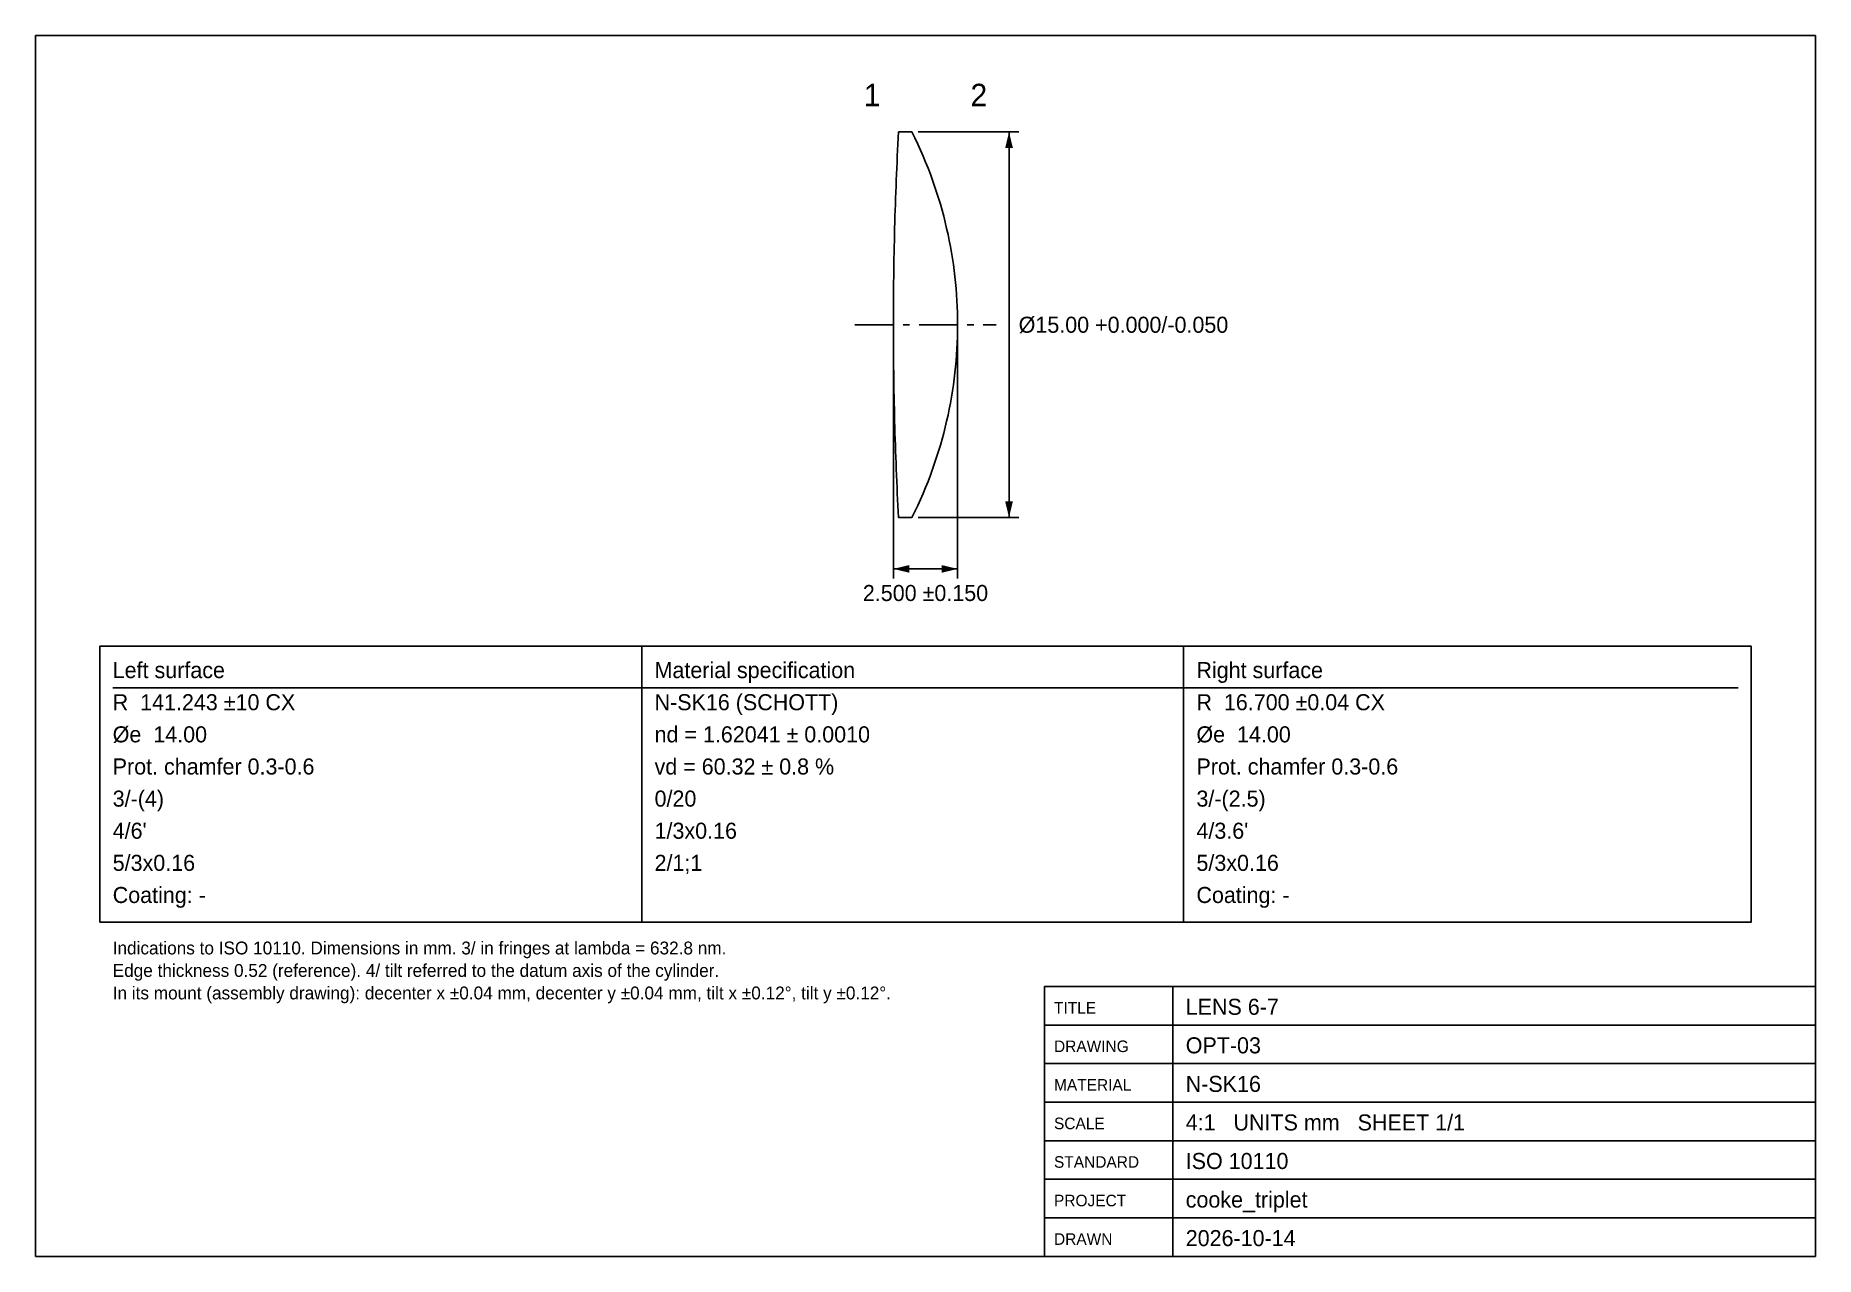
# Model space of a CAD drawing. Header units: millimetres. Extents: x 10 to 287, y 10 to 200.
import ezdxf
from ezdxf.enums import TextEntityAlignment as Align

# ---------------------------------------------------------------- set-up
doc = ezdxf.new("R2010")
doc.units = ezdxf.units.MM
doc.linetypes.add('CENTER', pattern=[10, 6, -1.5, 1, -1.5])
for name, color, linetype in [('CENTER', 1, 'CENTER'), ('DIMENSIONS', 3, 'CONTINUOUS'), ('FRAME', 7, 'CONTINUOUS'), ('OUTLINE', 7, 'CONTINUOUS'), ('TABLES', 8, 'CONTINUOUS'), ('TEXT', 7, 'CONTINUOUS')]:
    doc.layers.add(name, color=color, linetype=linetype)

msp = doc.modelspace()

# ---------------------------------------------------------------- linework, layer by layer
at = {"layer": 'CENTER'}
msp.add_line((137.5, 155), (159.5, 155), dxfattribs=at)
at = {"layer": 'DIMENSIONS'}
for p, q in [((147.384536, 185), (163, 185)), ((161.5, 125), (161.5, 185)), ((143.5, 154), (143.5, 115.5)), ((153.5, 154), (153.5, 115.5)), ((147.384536, 125), (163, 125)), ((143.5, 117), (153.5, 117))]:
    msp.add_line(p, q, dxfattribs=at)
for points in [[(161.5, 185), (160.9, 182.5), (162.1, 182.5)], [(161.5, 125), (162.1, 127.5), (160.9, 127.5)], [(143.5, 117), (146, 116.4), (146, 117.6)], [(153.5, 117), (151, 117.6), (151, 116.4)]]:
    msp.add_solid(points, dxfattribs=at)
at = {"layer": 'FRAME'}
msp.add_lwpolyline([(10, 10), (287, 10), (287, 200), (10, 200)], close=True, dxfattribs=at)
at = {"layer": 'OUTLINE'}
msp.add_lwpolyline([(144.297062, 185), (144.247992, 184.0625), (144.200483, 183.125), (144.154536, 182.1875), (144.11015, 181.25), (144.067324, 180.3125), (144.026059, 179.375), (143.986354, 178.4375), (143.948209, 177.5), (143.911623, 176.5625), (143.876596, 175.625), (143.843128, 174.6875), (143.811219, 173.75), (143.780867, 172.8125), (143.752074, 171.875), (143.724838, 170.9375), (143.69916, 170), (143.675039, 169.0625), (143.652476, 168.125), (143.631469, 167.1875), (143.612019, 166.25), (143.594126, 165.3125), (143.577789, 164.375), (143.563008, 163.4375), (143.549783, 162.5), (143.538115, 161.5625), (143.528003, 160.625), (143.519446, 159.6875), (143.512445, 158.75), (143.507001, 157.8125), (143.503111, 156.875), (143.500778, 155.9375), (143.5, 155), (143.500778, 154.0625), (143.503111, 153.125), (143.507001, 152.1875), (143.512445, 151.25), (143.519446, 150.3125), (143.528003, 149.375), (143.538115, 148.4375), (143.549783, 147.5), (143.563008, 146.5625), (143.577789, 145.625), (143.594126, 144.6875), (143.612019, 143.75), (143.631469, 142.8125), (143.652476, 141.875), (143.675039, 140.9375), (143.69916, 140), (143.724838, 139.0625), (143.752074, 138.125), (143.780867, 137.1875), (143.811219, 136.25), (143.843128, 135.3125), (143.876596, 134.375), (143.911623, 133.4375), (143.948209, 132.5), (143.986354, 131.5625), (144.026059, 130.625), (144.067324, 129.6875), (144.11015, 128.75), (144.154536, 127.8125), (144.200483, 126.875), (144.247992, 125.9375), (144.297062, 125), (146.384536, 125), (146.84661, 125.9375), (147.290657, 126.875), (147.717071, 127.8125), (148.126219, 128.75), (148.518444, 129.6875), (148.894066, 130.625), (149.253384, 131.5625), (149.596678, 132.5), (149.924208, 133.4375), (150.236219, 134.375), (150.532938, 135.3125), (150.814577, 136.25), (151.081334, 137.1875), (151.333393, 138.125), (151.570927, 139.0625), (151.794093, 140), (152.003039, 140.9375), (152.197901, 141.875), (152.378805, 142.8125), (152.545866, 143.75), (152.699188, 144.6875), (152.838867, 145.625), (152.96499, 146.5625), (153.077633, 147.5), (153.176866, 148.4375), (153.262749, 149.375), (153.335332, 150.3125), (153.394659, 151.25), (153.440766, 152.1875), (153.47368, 153.125), (153.493421, 154.0625), (153.5, 155), (153.493421, 155.9375), (153.47368, 156.875), (153.440766, 157.8125), (153.394659, 158.75), (153.335332, 159.6875), (153.262749, 160.625), (153.176866, 161.5625), (153.077633, 162.5), (152.96499, 163.4375), (152.838867, 164.375), (152.699188, 165.3125), (152.545866, 166.25), (152.378805, 167.1875), (152.197901, 168.125), (152.003039, 169.0625), (151.794093, 170), (151.570927, 170.9375), (151.333393, 171.875), (151.081334, 172.8125), (150.814577, 173.75), (150.532938, 174.6875), (150.236219, 175.625), (149.924208, 176.5625), (149.596678, 177.5), (149.253384, 178.4375), (148.894066, 179.375), (148.518444, 180.3125), (148.126219, 181.25), (147.717071, 182.1875), (147.290657, 183.125), (146.84661, 184.0625), (146.384536, 185)], close=True, dxfattribs=at)
at = {"layer": 'TABLES'}
for p, q in [((104.333333, 62), (104.333333, 105)), ((188.666667, 62), (188.666667, 105)), ((22, 98.5), (275, 98.5)), ((187, 10), (187, 52))]:
    msp.add_line(p, q, dxfattribs=at)
for points in [[(20, 62), (277, 62), (277, 105), (20, 105)], [(167, 46), (287, 46), (287, 52), (167, 52)], [(167, 40), (287, 40), (287, 46), (167, 46)], [(167, 34), (287, 34), (287, 40), (167, 40)], [(167, 28), (287, 28), (287, 34), (167, 34)], [(167, 22), (287, 22), (287, 28), (167, 28)], [(167, 16), (287, 16), (287, 22), (167, 22)], [(167, 10), (287, 10), (287, 16), (167, 16)]]:
    msp.add_lwpolyline(points, close=True, dxfattribs=at)

# ---------------------------------------------------------------- texts
at = {"layer": 'TEXT'}
msp.add_text('1', height=3.5, dxfattribs=at).set_placement((141.5, 189), align=Align.RIGHT)
for s, height, p in [('2', 3.5, (155.5, 189)), ('%%c15.00 +0.000/-0.050', 2.5, (163, 153.75)), ('Left surface', 2.5, (22, 100)), ('Material specification', 2.5, (106.333333, 100)), ('Right surface', 2.5, (190.666667, 100)), ('R  141.243 %%p10 CX', 2.5, (22, 95)), ('N-SK16 (SCHOTT)', 2.5, (106.333333, 95)), ('R  16.700 %%p0.04 CX', 2.5, (190.666667, 95)), ('%%ce  14.00', 2.5, (22, 90)), ('nd = 1.62041 %%p 0.0010', 2.5, (106.333333, 90)), ('%%ce  14.00', 2.5, (190.666667, 90)), ('Prot. chamfer 0.3-0.6', 2.5, (22, 85)), ('vd = 60.32 %%p 0.8 %', 2.5, (106.333333, 85)), ('Prot. chamfer 0.3-0.6', 2.5, (190.666667, 85)), ('3/-(4)', 2.5, (22, 80)), ('0/20', 2.5, (106.333333, 80)), ('3/-(2.5)', 2.5, (190.666667, 80)), ("4/6'", 2.5, (22, 75)), ('1/3x0.16', 2.5, (106.333333, 75)), ("4/3.6'", 2.5, (190.666667, 75)), ('5/3x0.16', 2.5, (22, 70)), ('2/1;1', 2.5, (106.333333, 70)), ('5/3x0.16', 2.5, (190.666667, 70)), ('Coating: -', 2.5, (22, 65)), ('Coating: -', 2.5, (190.666667, 65)), ('Indications to ISO 10110. Dimensions in mm. 3/ in fringes at lambda = 632.8 nm.', 2, (22, 57)), ('Edge thickness 0.52 (reference). 4/ tilt referred to the datum axis of the cylinder.', 2, (22, 53.5)), ('In its mount (assembly drawing): decenter x %%p0.04 mm, decenter y %%p0.04 mm, tilt x %%p0.12%%d, tilt y %%p0.12%%d.', 2, (22, 50)), ('LENS 6-7', 2.5, (189, 47.6)), ('TITLE', 1.8, (168.5, 47.8)), ('DRAWING', 1.8, (168.5, 41.8)), ('OPT-03', 2.5, (189, 41.6)), ('MATERIAL', 1.8, (168.5, 35.8)), ('N-SK16', 2.5, (189, 35.6)), ('SCALE', 1.8, (168.5, 29.8)), ('4:1   UNITS mm   SHEET 1/1', 2.5, (189, 29.6)), ('STANDARD', 1.8, (168.5, 23.8)), ('ISO 10110', 2.5, (189, 23.6)), ('PROJECT', 1.8, (168.5, 17.8)), ('cooke_triplet', 2.5, (189, 17.6)), ('2026-10-14', 2.5, (189, 11.6)), ('DRAWN', 1.8, (168.5, 11.8))]:
    msp.add_text(s, height=height, dxfattribs=at).set_placement(p)
msp.add_text('2.500 %%p0.150', height=2.5, dxfattribs=at).set_placement((148.5, 112), align=Align.CENTER)

doc.saveas('drawing.dxf')
